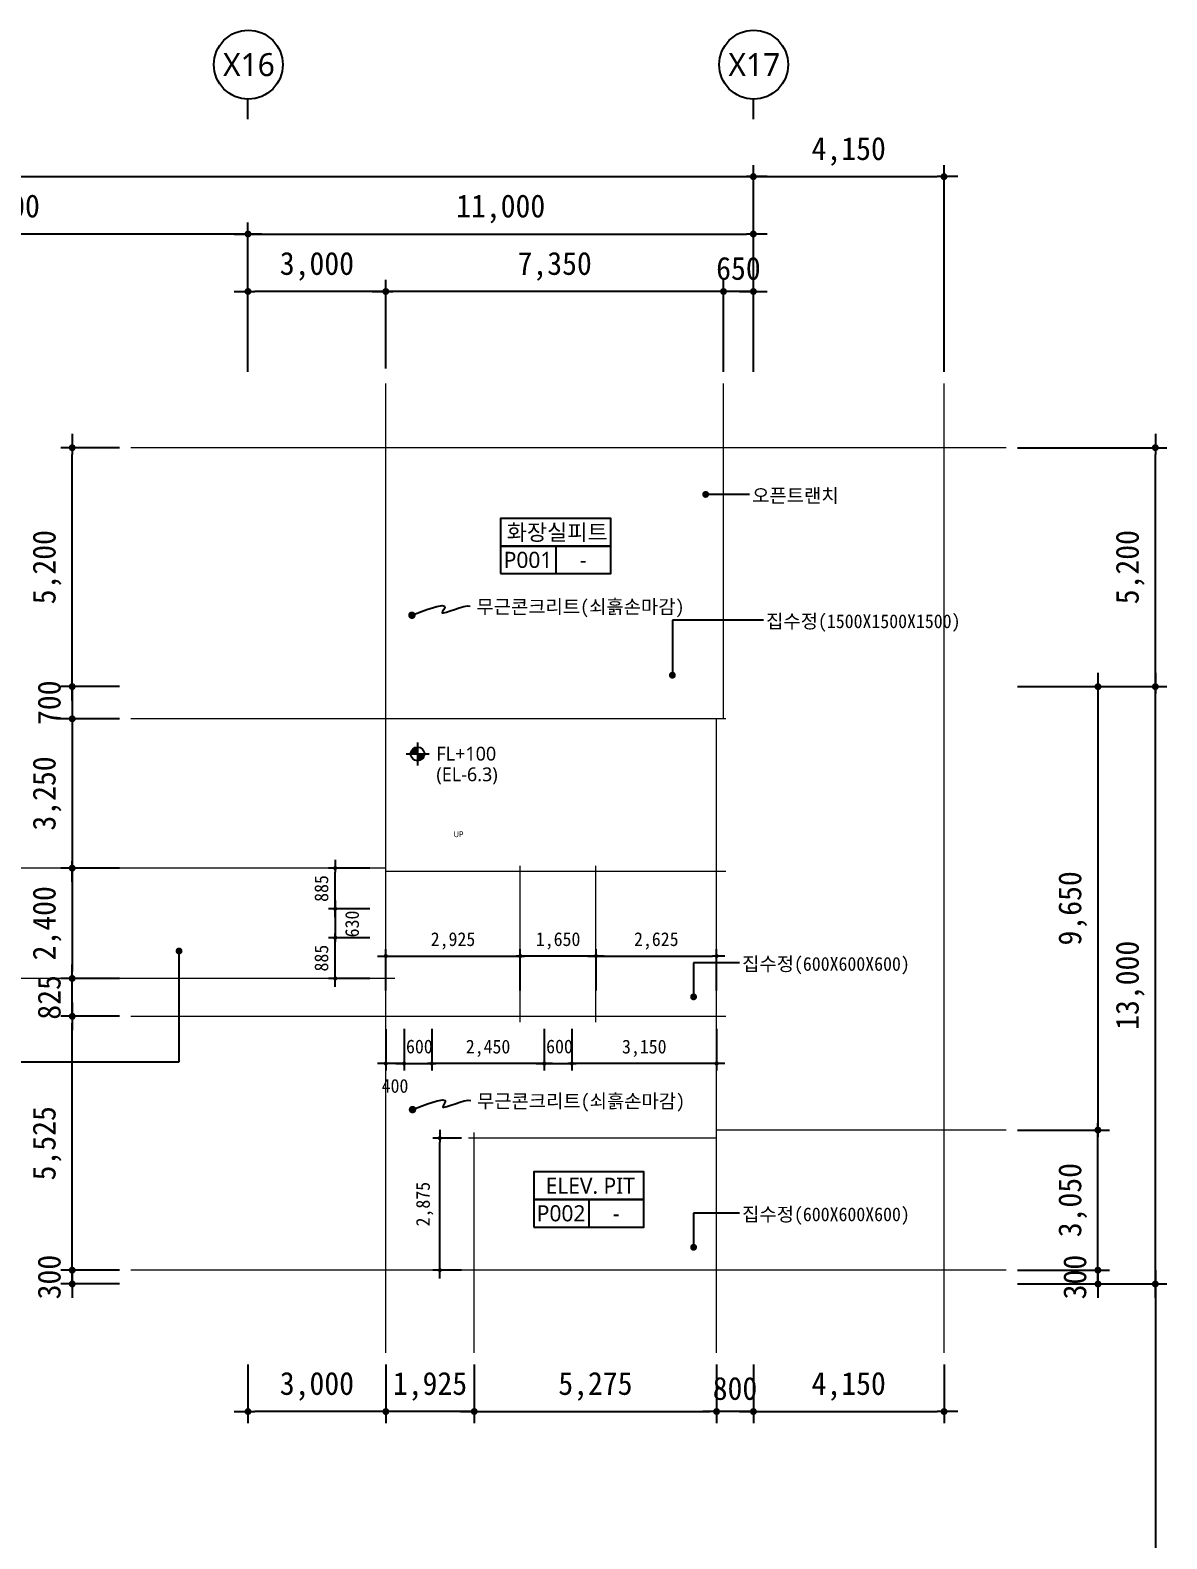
# Model space of a CAD drawing. Header units: inches. Extents: x 3675 to 732988, y -33059 to 70575.
# Drawn here: x 168172 to 192913, y 37742 to 70575 of the extents above; entities that cross this region are included whole.
import ezdxf
from ezdxf.enums import TextEntityAlignment as Align

# ---------------------------------------------------------------- set-up
doc = ezdxf.new("R2010")
doc.units = ezdxf.units.IN
doc.header["$MEASUREMENT"] = 0
doc.linetypes.add('CEN', pattern=[62, 60, -1, 0, -1])
doc.layers.get('0').update_dxf_attribs({"linetype": 'CONTINUOUS'})
for name, color, linetype, lineweight in [('A-AXIS-BUBL', 7, 'CONTINUOUS', 25), ('A-AXIS-LINE', 1, 'CEN', 15), ('A-DIMS', 7, 'CONTINUOUS', 25), ('A-MKXS-LEAD', 7, 'CONTINUOUS', 25), ('A-MKXS-TEXT1', 3, 'CONTINUOUS', 25), ('A-MKXX-NAME', 3, 'CONTINUOUS', 25), ('A-MKXX-SYMB', 7, 'CONTINUOUS', 25), ('A-XXXX-SYMB', 7, 'CONTINUOUS', 25), ('A-XXXX-TXT2', 3, 'CONTINUOUS', 25)]:
    doc.layers.add(name, color=color, linetype=linetype, lineweight=lineweight)
doc.styles.add('HY울릉도L', font='H2GTRE.TTF')
doc.styles.add('돋움체', font='')
doc.styles.add('맑은고딕', font='malgun.ttf')
doc.styles.get('돋움체').set_extended_font_data('DotumChe')
doc.dimstyles.new('CDIM', dxfattribs={"dimtxt": 2, "dimasz": 0.6, "dimexe": 1, "dimexo": 1, "dimgap": 1, "dimtad": 1, "dimdec": 0, "dimrnd": 0.5, "dimzin": 0, "dimdsep": 32, "dimlunit": 6, "dimtxsty": 'HY울릉도L', "dimblk1": '_CIDOT', "dimblk2": '_CIDOT', "dimsah": 1, "dimcen": 4.5, "dimclrd": 2, "dimclre": 2, "dimclrt": 7, "dimadec": 0, "dimazin": 0, "dimtfac": 1, "dimtdec": 0, "dimtix": 1, "dimtmove": 2, "dimatfit": 1, "dimldrblk": '_CIDOT', "dimfxl": 1, "dimtolj": 1, "dimtzin": 0, "dimlwd": -1, "dimarcsym": 0})

# ---------------------------------------------------------------- blocks, each defined once
blk = doc.blocks.new('_CIDOT')
at = {"color": 0, "linetype": 'ByBlock'}
blk.add_line((2, 0), (-1, 0), dxfattribs=at)
at = {"color": 0, "linetype": 'ByBlock', "const_width": 0.5}
blk.add_lwpolyline([(-0.25, 0, 1), (0.25, 0, 1)], format="xyb", close=True, dxfattribs=at)
blk = doc.blocks.new('*D91')
at = {"layer": 'A-DIMS', "lineweight": -2, "transparency": 16777216}
for p, q in [((161913, 63138), (161913, 66388)), ((172913, 63138), (172913, 66388))]:
    blk.add_line(p, q, dxfattribs=at)
at = {"layer": 'A-DIMS', "transparency": 16777216}
blk.add_line((172763, 66138), (162063, 66138), dxfattribs=at)
at = {"layer": 'A-DIMS', "transparency": 16777216, "xscale": 150, "yscale": 150, "zscale": 150, "rotation": 180}
blk.add_blockref('_CIDOT', (161913, 66138), dxfattribs=at)
at = {"layer": 'A-DIMS', "transparency": 16777216, "xscale": 150, "yscale": 150, "zscale": 150}
blk.add_blockref('_CIDOT', (172913, 66138), dxfattribs=at)
at = {"layer": 'A-DIMS', "color": 3, "transparency": 16777216, "insert": (167413, 66685), "char_height": 500, "attachment_point": 5, "style": '돋움체'}
blk.add_mtext('\\A1;11,000', dxfattribs=at)
blk = doc.blocks.new('*D92')
at = {"layer": 'A-DIMS', "lineweight": -2, "transparency": 16777216}
for p, q in [((172913, 63138), (172913, 66388)), ((183913, 63138), (183913, 66388))]:
    blk.add_line(p, q, dxfattribs=at)
at = {"layer": 'A-DIMS', "transparency": 16777216}
blk.add_line((173063, 66138), (183763, 66138), dxfattribs=at)
at = {"layer": 'A-DIMS', "transparency": 16777216, "xscale": 150, "yscale": 150, "zscale": 150, "rotation": 180}
blk.add_blockref('_CIDOT', (172913, 66138), dxfattribs=at)
at = {"layer": 'A-DIMS', "transparency": 16777216, "xscale": 150, "yscale": 150, "zscale": 150}
blk.add_blockref('_CIDOT', (183913, 66138), dxfattribs=at)
at = {"layer": 'A-DIMS', "color": 3, "transparency": 16777216, "insert": (178413, 66685), "char_height": 500, "attachment_point": 5, "style": '돋움체'}
blk.add_mtext('\\A1;11,000', dxfattribs=at)
blk = doc.blocks.new('*D97')
at = {"layer": 'A-DIMS', "lineweight": -2, "transparency": 16777216}
for p, q in [((117913, 63138), (117913, 67638)), ((183913, 63138), (183913, 67638))]:
    blk.add_line(p, q, dxfattribs=at)
at = {"layer": 'A-DIMS', "transparency": 16777216}
blk.add_line((118063, 67388), (183763, 67388), dxfattribs=at)
at = {"layer": 'A-DIMS', "transparency": 16777216, "xscale": 150, "yscale": 150, "zscale": 150, "rotation": 180}
blk.add_blockref('_CIDOT', (117913, 67388), dxfattribs=at)
at = {"layer": 'A-DIMS', "transparency": 16777216, "xscale": 150, "yscale": 150, "zscale": 150}
blk.add_blockref('_CIDOT', (183913, 67388), dxfattribs=at)
at = {"layer": 'A-DIMS', "color": 3, "transparency": 16777216, "insert": (150913, 67935), "char_height": 500, "attachment_point": 5, "style": '돋움체'}
blk.add_mtext('\\A1;66,000', dxfattribs=at)
blk = doc.blocks.new('*D98')
at = {"layer": 'A-DIMS', "transparency": 16777216}
for p, q in [((169087, 43738), (169087, 43888)), ((169087, 43588), (169087, 43288)), ((169087, 43138), (169087, 42988))]:
    blk.add_line(p, q, dxfattribs=at)
at = {"layer": 'A-DIMS', "lineweight": -2, "transparency": 16777216}
for p, q in [((170113, 43588), (168837, 43588)), ((170113, 43288), (168837, 43288))]:
    blk.add_line(p, q, dxfattribs=at)
at = {"layer": 'A-DIMS', "transparency": 16777216, "xscale": 150, "yscale": 150, "zscale": 150}
for p, rotation in [((169087, 43588), 270), ((169087, 43288), 90)]:
    blk.add_blockref('_CIDOT', p, dxfattribs=dict(at, rotation=rotation))
at = {"layer": 'A-DIMS', "color": 3, "transparency": 16777216, "insert": (168587, 43438), "char_height": 500, "attachment_point": 5, "rotation": 90, "style": '돋움체'}
blk.add_mtext('\\A1;300', dxfattribs=at)
blk = doc.blocks.new('*D99')
at = {"layer": 'A-DIMS', "lineweight": -2, "transparency": 16777216}
for p, q in [((177838, 41538), (177838, 40262)), ((183113, 41538), (183113, 40262))]:
    blk.add_line(p, q, dxfattribs=at)
at = {"layer": 'A-DIMS', "transparency": 16777216}
blk.add_line((177988, 40512), (182963, 40512), dxfattribs=at)
at = {"layer": 'A-DIMS', "transparency": 16777216, "xscale": 150, "yscale": 150, "zscale": 150, "rotation": 180}
blk.add_blockref('_CIDOT', (177838, 40512), dxfattribs=at)
at = {"layer": 'A-DIMS', "transparency": 16777216, "xscale": 150, "yscale": 150, "zscale": 150}
blk.add_blockref('_CIDOT', (183113, 40512), dxfattribs=at)
at = {"layer": 'A-DIMS', "color": 3, "transparency": 16777216, "insert": (180475, 41060), "char_height": 500, "attachment_point": 5, "style": '돋움체'}
blk.add_mtext('\\A1;5,275', dxfattribs=at)
blk = doc.blocks.new('*D102')
at = {"layer": 'A-DIMS', "lineweight": -2, "transparency": 16777216}
for p, q in [((175913, 63213), (175913, 65138)), ((183263, 63213), (183263, 65138))]:
    blk.add_line(p, q, dxfattribs=at)
at = {"layer": 'A-DIMS', "transparency": 16777216}
blk.add_line((183113, 64888), (176063, 64888), dxfattribs=at)
at = {"layer": 'A-DIMS', "transparency": 16777216, "xscale": 150, "yscale": 150, "zscale": 150, "rotation": 180}
blk.add_blockref('_CIDOT', (175913, 64888), dxfattribs=at)
at = {"layer": 'A-DIMS', "transparency": 16777216, "xscale": 150, "yscale": 150, "zscale": 150}
blk.add_blockref('_CIDOT', (183263, 64888), dxfattribs=at)
at = {"layer": 'A-DIMS', "color": 3, "transparency": 16777216, "insert": (179588, 65435), "char_height": 500, "attachment_point": 5, "style": '돋움체'}
blk.add_mtext('\\A1;7,350', dxfattribs=at)
blk = doc.blocks.new('*D103')
at = {"layer": 'A-DIMS', "lineweight": -2, "transparency": 16777216}
for p, q in [((183263, 63138), (183263, 65138)), ((183913, 63138), (183913, 65138))]:
    blk.add_line(p, q, dxfattribs=at)
at = {"layer": 'A-DIMS', "transparency": 16777216}
for p, q in [((183113, 64888), (182963, 64888)), ((183913, 64888), (183263, 64888)), ((184063, 64888), (184213, 64888))]:
    blk.add_line(p, q, dxfattribs=at)
at = {"layer": 'A-DIMS', "transparency": 16777216, "xscale": 150, "yscale": 150, "zscale": 150}
blk.add_blockref('_CIDOT', (183263, 64888), dxfattribs=at)
at = {"layer": 'A-DIMS', "transparency": 16777216, "xscale": 150, "yscale": 150, "zscale": 150, "rotation": 180}
blk.add_blockref('_CIDOT', (183913, 64888), dxfattribs=at)
at = {"layer": 'A-DIMS', "color": 3, "transparency": 16777216, "insert": (183588, 65388), "char_height": 500, "attachment_point": 5, "style": '돋움체'}
blk.add_mtext('\\A1;650', dxfattribs=at)
blk = doc.blocks.new('*D104')
at = {"layer": 'A-DIMS', "lineweight": -2, "transparency": 16777216}
for p, q in [((183913, 63138), (183913, 67638)), ((188063, 63138), (188063, 67638))]:
    blk.add_line(p, q, dxfattribs=at)
at = {"layer": 'A-DIMS', "transparency": 16777216}
blk.add_line((184063, 67388), (187913, 67388), dxfattribs=at)
at = {"layer": 'A-DIMS', "transparency": 16777216, "xscale": 150, "yscale": 150, "zscale": 150, "rotation": 180}
blk.add_blockref('_CIDOT', (183913, 67388), dxfattribs=at)
at = {"layer": 'A-DIMS', "transparency": 16777216, "xscale": 150, "yscale": 150, "zscale": 150}
blk.add_blockref('_CIDOT', (188063, 67388), dxfattribs=at)
at = {"layer": 'A-DIMS', "color": 3, "transparency": 16777216, "insert": (185988, 67935), "char_height": 500, "attachment_point": 5, "style": '돋움체'}
blk.add_mtext('\\A1;4,150', dxfattribs=at)
blk = doc.blocks.new('*D105')
at = {"layer": 'A-DIMS', "lineweight": -2, "transparency": 16777216}
for p, q in [((172913, 63938), (172913, 65138)), ((175913, 63213), (175913, 65138))]:
    blk.add_line(p, q, dxfattribs=at)
at = {"layer": 'A-DIMS', "transparency": 16777216}
blk.add_line((175763, 64888), (173063, 64888), dxfattribs=at)
at = {"layer": 'A-DIMS', "transparency": 16777216, "xscale": 150, "yscale": 150, "zscale": 150, "rotation": 180}
blk.add_blockref('_CIDOT', (172913, 64888), dxfattribs=at)
at = {"layer": 'A-DIMS', "transparency": 16777216, "xscale": 150, "yscale": 150, "zscale": 150}
blk.add_blockref('_CIDOT', (175913, 64888), dxfattribs=at)
at = {"layer": 'A-DIMS', "color": 3, "transparency": 16777216, "insert": (174413, 65435), "char_height": 500, "attachment_point": 5, "style": '돋움체'}
blk.add_mtext('\\A1;3,000', dxfattribs=at)
blk = doc.blocks.new('*D106')
at = {"layer": 'A-DIMS', "lineweight": -2, "transparency": 16777216}
for p, q in [((189663, 46638), (191663, 46638)), ((189663, 43588), (191663, 43588))]:
    blk.add_line(p, q, dxfattribs=at)
at = {"layer": 'A-DIMS', "transparency": 16777216}
blk.add_line((191413, 43738), (191413, 46488), dxfattribs=at)
at = {"layer": 'A-DIMS', "transparency": 16777216, "xscale": 150, "yscale": 150, "zscale": 150}
for p, rotation in [((191413, 46638), 90), ((191413, 43588), 270)]:
    blk.add_blockref('_CIDOT', p, dxfattribs=dict(at, rotation=rotation))
at = {"layer": 'A-DIMS', "color": 3, "transparency": 16777216, "insert": (190865, 45113), "char_height": 500, "attachment_point": 5, "rotation": 90, "style": '돋움체'}
blk.add_mtext('\\A1;3,050', dxfattribs=at)
blk = doc.blocks.new('*D107')
at = {"layer": 'A-DIMS', "transparency": 16777216}
for p, q in [((191413, 43738), (191413, 43888)), ((191413, 43588), (191413, 43288)), ((191413, 43138), (191413, 42988))]:
    blk.add_line(p, q, dxfattribs=at)
at = {"layer": 'A-DIMS', "lineweight": -2, "transparency": 16777216}
for p, q in [((189663, 43588), (191663, 43588)), ((189663, 43288), (191663, 43288))]:
    blk.add_line(p, q, dxfattribs=at)
at = {"layer": 'A-DIMS', "transparency": 16777216, "xscale": 150, "yscale": 150, "zscale": 150}
for p, rotation in [((191413, 43588), 270), ((191413, 43288), 90)]:
    blk.add_blockref('_CIDOT', p, dxfattribs=dict(at, rotation=rotation))
at = {"layer": 'A-DIMS', "color": 3, "transparency": 16777216, "insert": (190912, 43438), "char_height": 500, "attachment_point": 5, "rotation": 90, "style": '돋움체'}
blk.add_mtext('\\A1;300', dxfattribs=at)
blk = doc.blocks.new('*D108')
at = {"layer": 'A-DIMS', "lineweight": -2, "transparency": 16777216}
for p, q in [((189663, 56288), (191663, 56288)), ((189663, 46638), (191663, 46638))]:
    blk.add_line(p, q, dxfattribs=at)
at = {"layer": 'A-DIMS', "transparency": 16777216}
blk.add_line((191413, 56138), (191413, 46788), dxfattribs=at)
at = {"layer": 'A-DIMS', "transparency": 16777216, "xscale": 150, "yscale": 150, "zscale": 150}
for p, rotation in [((191413, 56288), 90), ((191413, 46638), 270)]:
    blk.add_blockref('_CIDOT', p, dxfattribs=dict(at, rotation=rotation))
at = {"layer": 'A-DIMS', "color": 3, "transparency": 16777216, "insert": (190865, 51463), "char_height": 500, "attachment_point": 5, "rotation": 90, "style": '돋움체'}
blk.add_mtext('\\A1;9,650', dxfattribs=at)
blk = doc.blocks.new('*D109')
at = {"layer": 'A-DIMS', "lineweight": -2, "transparency": 16777216}
for p, q in [((189663, 61488), (192913, 61488)), ((189663, 56288), (192913, 56288))]:
    blk.add_line(p, q, dxfattribs=at)
at = {"layer": 'A-DIMS', "transparency": 16777216}
blk.add_line((192663, 56438), (192663, 61338), dxfattribs=at)
at = {"layer": 'A-DIMS', "transparency": 16777216, "xscale": 150, "yscale": 150, "zscale": 150}
for p, rotation in [((192663, 61488), 90), ((192663, 56288), 270)]:
    blk.add_blockref('_CIDOT', p, dxfattribs=dict(at, rotation=rotation))
at = {"layer": 'A-DIMS', "color": 3, "transparency": 16777216, "insert": (192115, 58888), "char_height": 500, "attachment_point": 5, "rotation": 90, "style": '돋움체'}
blk.add_mtext('\\A1;5,200', dxfattribs=at)
blk = doc.blocks.new('*D110')
at = {"layer": 'A-DIMS', "lineweight": -2, "transparency": 16777216}
for p, q in [((170113, 55588), (168837, 55588)), ((170113, 52338), (168837, 52338))]:
    blk.add_line(p, q, dxfattribs=at)
at = {"layer": 'A-DIMS', "transparency": 16777216}
blk.add_line((169087, 55438), (169087, 52488), dxfattribs=at)
at = {"layer": 'A-DIMS', "transparency": 16777216, "xscale": 150, "yscale": 150, "zscale": 150}
for p, rotation in [((169087, 55588), 90), ((169087, 52338), 270)]:
    blk.add_blockref('_CIDOT', p, dxfattribs=dict(at, rotation=rotation))
at = {"layer": 'A-DIMS', "color": 3, "transparency": 16777216, "insert": (168539, 53963), "char_height": 500, "attachment_point": 5, "rotation": 90, "style": '돋움체'}
blk.add_mtext('\\A1;3,250', dxfattribs=at)
blk = doc.blocks.new('*D111')
at = {"layer": 'A-DIMS', "transparency": 16777216}
for p, q in [((169087, 56438), (169087, 56588)), ((169087, 56288), (169087, 55588)), ((169087, 55438), (169087, 55288))]:
    blk.add_line(p, q, dxfattribs=at)
at = {"layer": 'A-DIMS', "lineweight": -2, "transparency": 16777216}
for p, q in [((170113, 56288), (168837, 56288)), ((170113, 55588), (168837, 55588))]:
    blk.add_line(p, q, dxfattribs=at)
at = {"layer": 'A-DIMS', "transparency": 16777216, "xscale": 150, "yscale": 150, "zscale": 150}
for p, rotation in [((169087, 56288), 270), ((169087, 55588), 90)]:
    blk.add_blockref('_CIDOT', p, dxfattribs=dict(at, rotation=rotation))
at = {"layer": 'A-DIMS', "color": 3, "transparency": 16777216, "insert": (168587, 55938), "char_height": 500, "attachment_point": 5, "rotation": 90, "style": '돋움체'}
blk.add_mtext('\\A1;700', dxfattribs=at)
blk = doc.blocks.new('*D112')
at = {"layer": 'A-DIMS', "lineweight": -2, "transparency": 16777216}
for p, q in [((170113, 61488), (168837, 61488)), ((170113, 56288), (168837, 56288))]:
    blk.add_line(p, q, dxfattribs=at)
at = {"layer": 'A-DIMS', "transparency": 16777216}
blk.add_line((169087, 56438), (169087, 61338), dxfattribs=at)
at = {"layer": 'A-DIMS', "transparency": 16777216, "xscale": 150, "yscale": 150, "zscale": 150}
for p, rotation in [((169087, 61488), 90), ((169087, 56288), 270)]:
    blk.add_blockref('_CIDOT', p, dxfattribs=dict(at, rotation=rotation))
at = {"layer": 'A-DIMS', "color": 3, "transparency": 16777216, "insert": (168539, 58888), "char_height": 500, "attachment_point": 5, "rotation": 90, "style": '돋움체'}
blk.add_mtext('\\A1;5,200', dxfattribs=at)
blk = doc.blocks.new('*D113')
at = {"layer": 'A-DIMS', "lineweight": -2, "transparency": 16777216}
for p, q in [((170113, 52338), (168837, 52338)), ((170113, 49938), (168837, 49938))]:
    blk.add_line(p, q, dxfattribs=at)
at = {"layer": 'A-DIMS', "transparency": 16777216}
blk.add_line((169087, 52188), (169087, 50088), dxfattribs=at)
at = {"layer": 'A-DIMS', "transparency": 16777216, "xscale": 150, "yscale": 150, "zscale": 150}
for p, rotation in [((169087, 52338), 90), ((169087, 49938), 270)]:
    blk.add_blockref('_CIDOT', p, dxfattribs=dict(at, rotation=rotation))
at = {"layer": 'A-DIMS', "color": 3, "transparency": 16777216, "insert": (168539, 51138), "char_height": 500, "attachment_point": 5, "rotation": 90, "style": '돋움체'}
blk.add_mtext('\\A1;2,400', dxfattribs=at)
blk = doc.blocks.new('*D114')
at = {"layer": 'A-DIMS', "lineweight": -2, "transparency": 16777216}
for p, q in [((170113, 49113), (168837, 49113)), ((170113, 43588), (168837, 43588))]:
    blk.add_line(p, q, dxfattribs=at)
at = {"layer": 'A-DIMS', "transparency": 16777216}
blk.add_line((169087, 43738), (169087, 48963), dxfattribs=at)
at = {"layer": 'A-DIMS', "transparency": 16777216, "xscale": 150, "yscale": 150, "zscale": 150}
for p, rotation in [((169087, 49113), 90), ((169087, 43588), 270)]:
    blk.add_blockref('_CIDOT', p, dxfattribs=dict(at, rotation=rotation))
at = {"layer": 'A-DIMS', "color": 3, "transparency": 16777216, "insert": (168539, 46350), "char_height": 500, "attachment_point": 5, "rotation": 90, "style": '돋움체'}
blk.add_mtext('\\A1;5,525', dxfattribs=at)
blk = doc.blocks.new('*D115')
at = {"layer": 'A-DIMS', "lineweight": -2, "transparency": 16777216}
for p, q in [((175913, 41538), (175913, 40262)), ((177838, 41538), (177838, 40262))]:
    blk.add_line(p, q, dxfattribs=at)
at = {"layer": 'A-DIMS', "transparency": 16777216}
for p, q in [((175763, 40512), (175613, 40512)), ((177838, 40512), (175913, 40512)), ((177988, 40512), (178138, 40512))]:
    blk.add_line(p, q, dxfattribs=at)
at = {"layer": 'A-DIMS', "transparency": 16777216, "xscale": 150, "yscale": 150, "zscale": 150}
blk.add_blockref('_CIDOT', (175913, 40512), dxfattribs=at)
at = {"layer": 'A-DIMS', "transparency": 16777216, "xscale": 150, "yscale": 150, "zscale": 150, "rotation": 180}
blk.add_blockref('_CIDOT', (177838, 40512), dxfattribs=at)
at = {"layer": 'A-DIMS', "color": 3, "transparency": 16777216, "insert": (176875, 41060), "char_height": 500, "attachment_point": 5, "style": '돋움체'}
blk.add_mtext('\\A1;1,925', dxfattribs=at)
blk = doc.blocks.new('*D116')
at = {"layer": 'A-DIMS', "lineweight": -2, "transparency": 16777216}
for p, q in [((183113, 41538), (183113, 40262)), ((183913, 41538), (183913, 40262))]:
    blk.add_line(p, q, dxfattribs=at)
at = {"layer": 'A-DIMS', "transparency": 16777216}
for p, q in [((182963, 40512), (182813, 40512)), ((183913, 40512), (183113, 40512)), ((184063, 40512), (184213, 40512))]:
    blk.add_line(p, q, dxfattribs=at)
at = {"layer": 'A-DIMS', "transparency": 16777216, "xscale": 150, "yscale": 150, "zscale": 150}
blk.add_blockref('_CIDOT', (183113, 40512), dxfattribs=at)
at = {"layer": 'A-DIMS', "transparency": 16777216, "xscale": 150, "yscale": 150, "zscale": 150, "rotation": 180}
blk.add_blockref('_CIDOT', (183913, 40512), dxfattribs=at)
at = {"layer": 'A-DIMS', "color": 3, "transparency": 16777216, "insert": (183513, 41012), "char_height": 500, "attachment_point": 5, "style": '돋움체'}
blk.add_mtext('\\A1;800', dxfattribs=at)
blk = doc.blocks.new('*D117')
at = {"layer": 'A-DIMS', "lineweight": -2, "transparency": 16777216}
for p, q in [((183913, 41538), (183913, 40262)), ((188063, 41538), (188063, 40262))]:
    blk.add_line(p, q, dxfattribs=at)
at = {"layer": 'A-DIMS', "transparency": 16777216}
blk.add_line((184063, 40512), (187913, 40512), dxfattribs=at)
at = {"layer": 'A-DIMS', "transparency": 16777216, "xscale": 150, "yscale": 150, "zscale": 150, "rotation": 180}
blk.add_blockref('_CIDOT', (183913, 40512), dxfattribs=at)
at = {"layer": 'A-DIMS', "transparency": 16777216, "xscale": 150, "yscale": 150, "zscale": 150}
blk.add_blockref('_CIDOT', (188063, 40512), dxfattribs=at)
at = {"layer": 'A-DIMS', "color": 3, "transparency": 16777216, "insert": (185988, 41060), "char_height": 500, "attachment_point": 5, "style": '돋움체'}
blk.add_mtext('\\A1;4,150', dxfattribs=at)
blk = doc.blocks.new('*D118')
at = {"layer": 'A-DIMS', "lineweight": -2, "transparency": 16777216}
for p, q in [((172913, 41538), (172913, 40262)), ((175913, 41538), (175913, 40262))]:
    blk.add_line(p, q, dxfattribs=at)
at = {"layer": 'A-DIMS', "transparency": 16777216}
blk.add_line((175763, 40512), (173063, 40512), dxfattribs=at)
at = {"layer": 'A-DIMS', "transparency": 16777216, "xscale": 150, "yscale": 150, "zscale": 150, "rotation": 180}
blk.add_blockref('_CIDOT', (172913, 40512), dxfattribs=at)
at = {"layer": 'A-DIMS', "transparency": 16777216, "xscale": 150, "yscale": 150, "zscale": 150}
blk.add_blockref('_CIDOT', (175913, 40512), dxfattribs=at)
at = {"layer": 'A-DIMS', "color": 3, "transparency": 16777216, "insert": (174413, 41060), "char_height": 500, "attachment_point": 5, "style": '돋움체'}
blk.add_mtext('\\A1;3,000', dxfattribs=at)
blk = doc.blocks.new('*D119')
at = {"layer": 'A-DIMS', "transparency": 16777216}
for p, q in [((169087, 50088), (169087, 50238)), ((169087, 49113), (169087, 49938)), ((169087, 48963), (169087, 48813))]:
    blk.add_line(p, q, dxfattribs=at)
at = {"layer": 'A-DIMS', "lineweight": -2, "transparency": 16777216}
for p, q in [((170113, 49938), (168837, 49938)), ((170113, 49113), (168837, 49113))]:
    blk.add_line(p, q, dxfattribs=at)
at = {"layer": 'A-DIMS', "transparency": 16777216, "xscale": 150, "yscale": 150, "zscale": 150}
for p, rotation in [((169087, 49938), 270), ((169087, 49113), 90)]:
    blk.add_blockref('_CIDOT', p, dxfattribs=dict(at, rotation=rotation))
at = {"layer": 'A-DIMS', "color": 3, "transparency": 16777216, "insert": (168587, 49525), "char_height": 500, "attachment_point": 5, "rotation": 90, "style": '돋움체'}
blk.add_mtext('\\A1;825', dxfattribs=at)
blk = doc.blocks.new('*D174')
at = {"layer": 'A-DIMS', "lineweight": -2, "transparency": 16777216}
for p, q in [((189663, 43288), (192913, 43288)), ((189663, 27288), (192913, 27288))]:
    blk.add_line(p, q, dxfattribs=at)
at = {"layer": 'A-DIMS', "transparency": 16777216}
blk.add_line((192663, 43138), (192663, 27438), dxfattribs=at)
at = {"layer": 'A-DIMS', "transparency": 16777216, "xscale": 150, "yscale": 150, "zscale": 150}
for p, rotation in [((192663, 43288), 90), ((192663, 27288), 270)]:
    blk.add_blockref('_CIDOT', p, dxfattribs=dict(at, rotation=rotation))
at = {"layer": 'A-DIMS', "color": 3, "transparency": 16777216, "insert": (192115, 35288), "char_height": 500, "attachment_point": 5, "rotation": 90, "style": '돋움체'}
blk.add_mtext('\\A1;16,000', dxfattribs=at)
blk = doc.blocks.new('*D176')
at = {"layer": 'A-DIMS', "lineweight": -2, "transparency": 16777216}
for p, q in [((189663, 56288), (192913, 56288)), ((189663, 43288), (192913, 43288))]:
    blk.add_line(p, q, dxfattribs=at)
at = {"layer": 'A-DIMS', "transparency": 16777216}
blk.add_line((192663, 43438), (192663, 56138), dxfattribs=at)
at = {"layer": 'A-DIMS', "transparency": 16777216, "xscale": 150, "yscale": 150, "zscale": 150}
for p, rotation in [((192663, 56288), 90), ((192663, 43288), 270)]:
    blk.add_blockref('_CIDOT', p, dxfattribs=dict(at, rotation=rotation))
at = {"layer": 'A-DIMS', "color": 3, "transparency": 16777216, "insert": (192115, 49788), "char_height": 500, "attachment_point": 5, "rotation": 90, "style": '돋움체'}
blk.add_mtext('\\A1;13,000', dxfattribs=at)
blk = doc.blocks.new('*D539')
at = {"layer": 'A-DIMS', "lineweight": -2, "transparency": 16777216}
for p, q in [((175563, 51453), (174662, 51453)), ((175563, 50823), (174662, 50823))]:
    blk.add_line(p, q, dxfattribs=at)
at = {"layer": 'A-DIMS', "transparency": 16777216}
blk.add_line((174812, 51363), (174812, 50913), dxfattribs=at)
at = {"layer": 'A-DIMS', "transparency": 16777216, "xscale": 90, "yscale": 90, "zscale": 90}
for p, rotation in [((174812, 51453), 90), ((174812, 50823), 270)]:
    blk.add_blockref('_CIDOT', p, dxfattribs=dict(at, rotation=rotation))
at = {"layer": 'A-DIMS', "color": 3, "transparency": 16777216, "insert": (175180, 51123), "char_height": 300, "attachment_point": 5, "rotation": 90, "style": '돋움체'}
blk.add_mtext('\\A1;630', dxfattribs=at)
blk = doc.blocks.new('*D540')
at = {"layer": 'A-DIMS', "lineweight": -2, "transparency": 16777216}
for p, q in [((175562, 52338), (174662, 52338)), ((175563, 51453), (174662, 51453))]:
    blk.add_line(p, q, dxfattribs=at)
at = {"layer": 'A-DIMS', "transparency": 16777216}
blk.add_line((174812, 51543), (174812, 52248), dxfattribs=at)
at = {"layer": 'A-DIMS', "transparency": 16777216, "xscale": 90, "yscale": 90, "zscale": 90}
for p, rotation in [((174812, 52338), 90), ((174812, 51453), 270)]:
    blk.add_blockref('_CIDOT', p, dxfattribs=dict(at, rotation=rotation))
at = {"layer": 'A-DIMS', "color": 3, "transparency": 16777216, "insert": (174512, 51895), "char_height": 300, "attachment_point": 5, "rotation": 90, "style": '돋움체'}
blk.add_mtext('\\A1;885', dxfattribs=at)
blk = doc.blocks.new('*D541')
at = {"layer": 'A-DIMS', "lineweight": -2, "transparency": 16777216}
for p, q in [((175563, 50823), (174662, 50823)), ((175563, 49938), (174662, 49938))]:
    blk.add_line(p, q, dxfattribs=at)
at = {"layer": 'A-DIMS', "transparency": 16777216}
blk.add_line((174812, 50028), (174812, 50733), dxfattribs=at)
at = {"layer": 'A-DIMS', "transparency": 16777216, "xscale": 90, "yscale": 90, "zscale": 90}
for p, rotation in [((174812, 50823), 90), ((174812, 49938), 270)]:
    blk.add_blockref('_CIDOT', p, dxfattribs=dict(at, rotation=rotation))
at = {"layer": 'A-DIMS', "color": 3, "transparency": 16777216, "insert": (174512, 50380), "char_height": 300, "attachment_point": 5, "rotation": 90, "style": '돋움체'}
blk.add_mtext('\\A1;885', dxfattribs=at)
blk = doc.blocks.new('*D602')
at = {"layer": 'A-DIMS', "lineweight": -2, "transparency": 16777216}
for p, q in [((176313, 48838), (176313, 47937)), ((176913, 48838), (176913, 47937))]:
    blk.add_line(p, q, dxfattribs=at)
at = {"layer": 'A-DIMS', "transparency": 16777216}
blk.add_line((176403, 48087), (176823, 48087), dxfattribs=at)
at = {"layer": 'A-DIMS', "transparency": 16777216, "xscale": 90, "yscale": 90, "zscale": 90, "rotation": 180}
blk.add_blockref('_CIDOT', (176313, 48087), dxfattribs=at)
at = {"layer": 'A-DIMS', "transparency": 16777216, "xscale": 90, "yscale": 90, "zscale": 90}
blk.add_blockref('_CIDOT', (176913, 48087), dxfattribs=at)
at = {"layer": 'A-DIMS', "color": 3, "transparency": 16777216, "insert": (176643, 48455), "char_height": 300, "attachment_point": 5, "style": '돋움체'}
blk.add_mtext('\\A1;600', dxfattribs=at)
blk = doc.blocks.new('*D603')
at = {"layer": 'A-DIMS', "lineweight": -2, "transparency": 16777216}
for p, q in [((175913, 48837), (175913, 47937)), ((176313, 48837), (176313, 47937))]:
    blk.add_line(p, q, dxfattribs=at)
at = {"layer": 'A-DIMS', "transparency": 16777216}
for p, q in [((175823, 48087), (175733, 48087)), ((176313, 48087), (175913, 48087)), ((176403, 48087), (176493, 48087))]:
    blk.add_line(p, q, dxfattribs=at)
at = {"layer": 'A-DIMS', "transparency": 16777216, "xscale": 90, "yscale": 90, "zscale": 90}
blk.add_blockref('_CIDOT', (175913, 48087), dxfattribs=at)
at = {"layer": 'A-DIMS', "transparency": 16777216, "xscale": 90, "yscale": 90, "zscale": 90, "rotation": 180}
blk.add_blockref('_CIDOT', (176313, 48087), dxfattribs=at)
at = {"layer": 'A-DIMS', "color": 3, "transparency": 16777216, "insert": (176113, 47597), "char_height": 300, "attachment_point": 5, "style": '돋움체'}
blk.add_mtext('\\A1;400', dxfattribs=at)
blk = doc.blocks.new('*D604')
at = {"layer": 'A-DIMS', "lineweight": -2, "transparency": 16777216}
for p, q in [((176913, 48838), (176913, 47937)), ((179363, 48838), (179363, 47937))]:
    blk.add_line(p, q, dxfattribs=at)
at = {"layer": 'A-DIMS', "transparency": 16777216}
blk.add_line((179273, 48087), (177003, 48087), dxfattribs=at)
at = {"layer": 'A-DIMS', "transparency": 16777216, "xscale": 90, "yscale": 90, "zscale": 90, "rotation": 180}
blk.add_blockref('_CIDOT', (176913, 48087), dxfattribs=at)
at = {"layer": 'A-DIMS', "transparency": 16777216, "xscale": 90, "yscale": 90, "zscale": 90}
blk.add_blockref('_CIDOT', (179363, 48087), dxfattribs=at)
at = {"layer": 'A-DIMS', "color": 3, "transparency": 16777216, "insert": (178138, 48416), "char_height": 300, "attachment_point": 5, "style": '돋움체'}
blk.add_mtext('\\A1;2,450', dxfattribs=at)
blk = doc.blocks.new('*D605')
at = {"layer": 'A-DIMS', "lineweight": -2, "transparency": 16777216}
for p, q in [((179363, 48838), (179363, 47937)), ((179963, 48838), (179963, 47937))]:
    blk.add_line(p, q, dxfattribs=at)
at = {"layer": 'A-DIMS', "transparency": 16777216}
blk.add_line((179453, 48087), (179873, 48087), dxfattribs=at)
at = {"layer": 'A-DIMS', "transparency": 16777216, "xscale": 90, "yscale": 90, "zscale": 90, "rotation": 180}
blk.add_blockref('_CIDOT', (179363, 48087), dxfattribs=at)
at = {"layer": 'A-DIMS', "transparency": 16777216, "xscale": 90, "yscale": 90, "zscale": 90}
blk.add_blockref('_CIDOT', (179963, 48087), dxfattribs=at)
at = {"layer": 'A-DIMS', "color": 3, "transparency": 16777216, "insert": (179693, 48455), "char_height": 300, "attachment_point": 5, "style": '돋움체'}
blk.add_mtext('\\A1;600', dxfattribs=at)
blk = doc.blocks.new('*D606')
at = {"layer": 'A-DIMS', "lineweight": -2, "transparency": 16777216}
for p, q in [((179963, 48838), (179963, 47937)), ((183113, 48838), (183113, 47937))]:
    blk.add_line(p, q, dxfattribs=at)
at = {"layer": 'A-DIMS', "transparency": 16777216}
blk.add_line((183023, 48087), (180053, 48087), dxfattribs=at)
at = {"layer": 'A-DIMS', "transparency": 16777216, "xscale": 90, "yscale": 90, "zscale": 90, "rotation": 180}
blk.add_blockref('_CIDOT', (179963, 48087), dxfattribs=at)
at = {"layer": 'A-DIMS', "transparency": 16777216, "xscale": 90, "yscale": 90, "zscale": 90}
blk.add_blockref('_CIDOT', (183113, 48087), dxfattribs=at)
at = {"layer": 'A-DIMS', "color": 3, "transparency": 16777216, "insert": (181538, 48416), "char_height": 300, "attachment_point": 5, "style": '돋움체'}
blk.add_mtext('\\A1;3,150', dxfattribs=at)
blk = doc.blocks.new('*D607')
at = {"layer": 'A-DIMS', "lineweight": -2, "transparency": 16777216}
for p, q in [((178838, 49675), (178838, 50575)), ((180488, 49675), (180488, 50575))]:
    blk.add_line(p, q, dxfattribs=at)
at = {"layer": 'A-DIMS', "transparency": 16777216}
blk.add_line((180398, 50425), (178928, 50425), dxfattribs=at)
at = {"layer": 'A-DIMS', "transparency": 16777216, "xscale": 90, "yscale": 90, "zscale": 90, "rotation": 180}
blk.add_blockref('_CIDOT', (178838, 50425), dxfattribs=at)
at = {"layer": 'A-DIMS', "transparency": 16777216, "xscale": 90, "yscale": 90, "zscale": 90}
blk.add_blockref('_CIDOT', (180488, 50425), dxfattribs=at)
at = {"layer": 'A-DIMS', "color": 3, "transparency": 16777216, "insert": (179663, 50754), "char_height": 300, "attachment_point": 5, "style": '돋움체'}
blk.add_mtext('\\A1;1,650', dxfattribs=at)
blk = doc.blocks.new('*D608')
at = {"layer": 'A-DIMS', "lineweight": -2, "transparency": 16777216}
for p, q in [((180488, 49675), (180488, 50575)), ((183113, 49675), (183113, 50575))]:
    blk.add_line(p, q, dxfattribs=at)
at = {"layer": 'A-DIMS', "transparency": 16777216}
blk.add_line((180578, 50425), (183023, 50425), dxfattribs=at)
at = {"layer": 'A-DIMS', "transparency": 16777216, "xscale": 90, "yscale": 90, "zscale": 90, "rotation": 180}
blk.add_blockref('_CIDOT', (180488, 50425), dxfattribs=at)
at = {"layer": 'A-DIMS', "transparency": 16777216, "xscale": 90, "yscale": 90, "zscale": 90}
blk.add_blockref('_CIDOT', (183113, 50425), dxfattribs=at)
at = {"layer": 'A-DIMS', "color": 3, "transparency": 16777216, "insert": (181800, 50754), "char_height": 300, "attachment_point": 5, "style": '돋움체'}
blk.add_mtext('\\A1;2,625', dxfattribs=at)
blk = doc.blocks.new('*D609')
at = {"layer": 'A-DIMS', "lineweight": -2, "transparency": 16777216}
for p, q in [((175913, 49675), (175913, 50575)), ((178838, 49675), (178838, 50575))]:
    blk.add_line(p, q, dxfattribs=at)
at = {"layer": 'A-DIMS', "transparency": 16777216}
blk.add_line((176003, 50425), (178748, 50425), dxfattribs=at)
at = {"layer": 'A-DIMS', "transparency": 16777216, "xscale": 90, "yscale": 90, "zscale": 90, "rotation": 180}
blk.add_blockref('_CIDOT', (175913, 50425), dxfattribs=at)
at = {"layer": 'A-DIMS', "transparency": 16777216, "xscale": 90, "yscale": 90, "zscale": 90}
blk.add_blockref('_CIDOT', (178838, 50425), dxfattribs=at)
at = {"layer": 'A-DIMS', "color": 3, "transparency": 16777216, "insert": (177375, 50754), "char_height": 300, "attachment_point": 5, "style": '돋움체'}
blk.add_mtext('\\A1;2,925', dxfattribs=at)
blk = doc.blocks.new('*D610')
at = {"layer": 'A-DIMS', "lineweight": -2, "transparency": 16777216}
for p, q in [((177563, 46463), (176938, 46463)), ((177563, 43588), (176938, 43588))]:
    blk.add_line(p, q, dxfattribs=at)
at = {"layer": 'A-DIMS', "transparency": 16777216}
blk.add_line((177088, 43678), (177088, 46373), dxfattribs=at)
at = {"layer": 'A-DIMS', "transparency": 16777216, "xscale": 90, "yscale": 90, "zscale": 90}
for p, rotation in [((177088, 46463), 90), ((177088, 43588), 270)]:
    blk.add_blockref('_CIDOT', p, dxfattribs=dict(at, rotation=rotation))
at = {"layer": 'A-DIMS', "color": 3, "transparency": 16777216, "insert": (176759, 45025), "char_height": 300, "attachment_point": 5, "rotation": 90, "style": '돋움체'}
blk.add_mtext('\\A1;2,875', dxfattribs=at)

msp = doc.modelspace()

# ---------------------------------------------------------------- hatches: boundary and pattern name
at = {"layer": 'A-XXXX-SYMB'}
h = msp.add_hatch(color=256, dxfattribs=at)
h.paths.add_polyline_path([(176603.3, 54972.7, 0.4142136), (176453.3, 54822.7), (176603.3, 54822.7)])
h.paths.add_polyline_path([(176753.3, 54822.7), (176603.3, 54822.7), (176603.3, 54672.7, 0.4142136)])

# ---------------------------------------------------------------- linework, layer by layer
for p, q in [((183830.8, 60471.5), (182875, 60471.5)), ((182150, 57737.5), (182150, 56537.5)), ((184134.3, 57737.5), (182150, 57737.5)), ((171412.5, 48120.6), (171412.5, 50534.2)), ((182612.5, 50280.8), (182612.5, 49537.5)), ((183612, 50280.8), (182612.5, 50280.8)), ((167888, 48120.6), (171412.5, 48120.6)), ((182612.5, 44830.8), (182612.5, 44087.5)), ((183612, 44830.8), (182612.5, 44830.8))]:
    msp.add_line(p, q)
at = {"layer": 'A-AXIS-BUBL', "ltscale": 0.2}
for p, q in [((172912.5, 68637.5), (172912.5, 69075)), ((183912.5, 68637.5), (183912.5, 69075))]:
    msp.add_line(p, q, dxfattribs=at)
for centre in [(172919.9, 69825), (183919.9, 69825)]:
    msp.add_circle(centre, 750, dxfattribs=at)
at = {"layer": 'A-AXIS-LINE'}
for p, q in [((175912.5, 41787.5), (175912.5, 62887.5)), ((183262.5, 55587.5), (183262.5, 62887.5)), ((188062.5, 41787.5), (188062.5, 62887.5)), ((189412.5, 61487.5), (170362.5, 61487.5)), ((183312.5, 55587.5), (170362.5, 55587.5)), ((183112.5, 41787.5), (183112.5, 55587.5)), ((175912.5, 52337.5), (127922.4, 52337.5)), ((183312.5, 52262.5), (175912.5, 52262.5)), ((178837.5, 48987.5), (178837.5, 52387.5)), ((180487.5, 48987.5), (180487.5, 52387.5)), ((176112.5, 49937.5), (127922.4, 49937.5)), ((183312.5, 49112.5), (170362.5, 49112.5)), ((189412.5, 46637.5), (183112.5, 46637.5)), ((183112.5, 46462.5), (177712.5, 46462.5)), ((177837.5, 41787.5), (177837.5, 46587.5)), ((189412.5, 43587.5), (170362.5, 43587.5))]:
    msp.add_line(p, q, dxfattribs=at)
at = {"layer": 'A-MKXS-LEAD'}
for points, const_width in [([(182837.5, 60471.5, -1), (182912.5, 60471.5, -1)], 75), ([(176440, 57846, 1), (176522.9, 57837.7, 1)], 80), ([(182112.5, 56537.5, -1), (182187.5, 56537.5, -1)], 75), ([(171412.5, 50571.7, -1), (171412.5, 50496.7, -1)], 75), ([(182575, 49537.5, -1), (182650, 49537.5, -1)], 75), ([(176452.5, 47087.3, 1), (176535.4, 47079, 1)], 80), ([(182575, 44087.5, -1), (182650, 44087.5, -1)], 75)]:
    msp.add_lwpolyline(points, format="xyb", close=True, dxfattribs=dict(at, const_width=const_width))
for points in [[(176481.4, 57841.9), (176807.3, 57964.7), (177019.6, 58031), (177140.4, 58052.5), (177191.7, 58040.9), (177195.5, 58007.9), (177173.9, 57965.2), (177148.8, 57924.6), (177142.3, 57897.7), (177171.2, 57893.3), (177231.6, 57907.9), (177314.4, 57935.3), (177410.8, 57969), (177511.4, 58002.6), (177607.5, 58029.8), (177689.8, 58044.2), (177749.3, 58039.4)], [(176494, 47083.2), (176819.8, 47206), (177032.1, 47272.4), (177152.9, 47293.8), (177204.2, 47282.2), (177208.1, 47249.2), (177186.4, 47206.5), (177161.3, 47165.9), (177154.8, 47139), (177183.7, 47134.6), (177244.1, 47149.2), (177327, 47176.6), (177423.3, 47210.3), (177524, 47243.9), (177620, 47271.2), (177702.3, 47285.5), (177761.9, 47280.7)]]:
    msp.add_lwpolyline(points, dxfattribs=at)
at = {"layer": 'A-MKXX-SYMB'}
for p, q in [((179612.4, 59347.3), (179612.4, 58747.3)), ((180331.9, 45126.5), (180331.9, 44526.5))]:
    msp.add_line(p, q, dxfattribs=at)
for points in [[(178412.4, 59347.3), (180812.4, 59347.3), (180812.4, 59947.3), (178412.4, 59947.3)], [(178412.4, 58747.3), (180812.4, 58747.3), (180812.4, 59347.3), (178412.4, 59347.3)], [(179131.9, 45126.5), (181531.9, 45126.5), (181531.9, 45726.5), (179131.9, 45726.5)], [(179131.9, 44526.5), (181531.9, 44526.5), (181531.9, 45126.5), (179131.9, 45126.5)]]:
    msp.add_lwpolyline(points, close=True, dxfattribs=at)
at = {"layer": 'A-XXXX-SYMB'}
for p, q in [((176603.3, 55072.7), (176603.3, 54572.7)), ((176353.3, 54822.7), (176853.3, 54822.7))]:
    msp.add_line(p, q, dxfattribs=at)
msp.add_circle((176603.3, 54822.7), 150, dxfattribs=at)

# ---------------------------------------------------------------- texts
at = {"layer": 'A-MKXS-TEXT1', "style": '돋움체'}
for s, p in [('오픈트랜치', (183886.6, 60445.4)), ('무근콘크리트(쇠흙손마감)', (177883.8, 58026.4)), ('집수정(1500X1500X1500)', (184190, 57711.3)), ('집수정(600X600X600)', (183667.7, 50254.6)), ('무근콘크리트(쇠흙손마감)', (177896.4, 47267.7)), ('집수정(600X600X600)', (183667.7, 44804.6))]:
    msp.add_text(s, height=300, dxfattribs=at).set_placement(p, align=Align.MIDDLE_LEFT)
at = {"layer": 'A-MKXS-TEXT1', "style": '맑은고딕'}
msp.add_text('UP', height=125, dxfattribs=at).set_placement((177496.4, 53075.4, 0), align=Align.MIDDLE_CENTER)
at = {"layer": 'A-MKXX-NAME', "style": '맑은고딕'}
for s, p in [('화장실피트', (179643.5, 59647.3)), ('P001', (179008.5, 59047.3)), ('-', (180208.5, 59047.3)), ('ELEV. PIT', (180363.1, 45426.5)), ('P002', (179728.1, 44826.5)), ('-', (180928.1, 44826.5))]:
    msp.add_text(s, height=350, dxfattribs=at).set_placement(p, align=Align.MIDDLE_CENTER)
at = {"layer": 'A-XXXX-TXT2', "ltscale": 0.2, "style": '맑은고딕'}
for s, p in [('X16', (172933.8, 69825.3)), ('X17', (183933.8, 69825.3))]:
    msp.add_text(s, height=500, dxfattribs=at).set_placement(p, align=Align.MIDDLE_CENTER)
at = {"layer": 'A-XXXX-TXT2', "style": '맑은고딕'}
for s, p in [('FL+100', (177013.7, 54829.6)), ('(EL-6.3)', (177013.7, 54379.6))]:
    msp.add_text(s, height=300, dxfattribs=at).set_placement(p, align=Align.MIDDLE_LEFT)

# ---------------------------------------------------------------- dimensions: what is measured, and where the dimension line sits
at = {"layer": 'A-DIMS'}
for base, p1, p2, picture, middle in [((183912.5, 67387.5), (117912.5, 62887.5), (183912.5, 62887.5), '*D97', (150912.5, 67935.1)), ((188062.5, 67387.5), (183912.5, 62887.5), (188062.5, 62887.5), '*D104', (185987.5, 67935.1)), ((183112.5, 40512.1), (177837.5, 41787.5), (183112.5, 41787.5), '*D99', (180475, 41059.7)), ((188062.5, 40512.1), (183912.5, 41787.5), (188062.5, 41787.5), '*D117', (185987.5, 41059.7))]:
    dim = msp.add_linear_dim(base=base, p1=p1, p2=p2, dimstyle='CDIM', override={"dimscale": 250, "dimtxsty": '돋움체', "dimclrd": 256, "dimclre": 256, "dimclrt": 3}, dxfattribs=at)
    dim.commit()
    dim.dimension.update_dxf_attribs({"geometry": picture, "text_midpoint": middle})
for base, p1, p2, angle, override, picture, middle in [((161912.5, 66137.5), (172912.5, 62887.5), (161912.5, 62887.5), 180, {"dimscale": 250, "dimtxsty": '돋움체', "dimclrd": 256, "dimclre": 256, "dimclrt": 3}, '*D91', (167412.5, 66685.1)), ((183912.5, 66137.5), (172912.5, 62887.5), (183912.5, 62887.5), 0, {"dimscale": 250, "dimtxsty": '돋움체', "dimclrd": 256, "dimclre": 256, "dimclrt": 3}, '*D92', (178412.5, 66685.1)), ((172912.5, 64887.5), (175912.5, 62962.9), (172912.5, 63687.5), 180, {"dimscale": 250, "dimtxsty": '돋움체', "dimclrd": 256, "dimclre": 256, "dimclrt": 3}, '*D105', (174412.5, 65435.1)), ((175912.5, 64887.5), (183262.5, 62962.9), (175912.5, 62962.9), 180, {"dimscale": 250, "dimtxsty": '돋움체', "dimclrd": 256, "dimclre": 256, "dimclrt": 3}, '*D102', (179587.5, 65435.1)), ((183262.5, 64887.5), (183912.5, 62887.5), (183262.5, 62887.5), 180, {"dimscale": 250, "dimtxsty": '돋움체', "dimclrd": 256, "dimclre": 256, "dimclrt": 3}, '*D103', (183587.5, 65387.8)), ((169087.1, 61487.5), (170362.5, 56287.5), (170362.5, 61487.5), 90, {"dimscale": 250, "dimtxsty": '돋움체', "dimclrd": 256, "dimclre": 256, "dimclrt": 3}, '*D112', (168539.5, 58887.5)), ((192662.5, 61487.5), (189412.5, 56287.5), (189412.5, 61487.5), 90, {"dimscale": 250, "dimtxsty": '돋움체', "dimclrd": 256, "dimclre": 256, "dimclrt": 3}, '*D109', (192114.9, 58887.5)), ((169087.1, 55587.5), (170362.5, 56287.5), (170362.5, 55587.5), 270, {"dimscale": 250, "dimtxsty": '돋움체', "dimclrd": 256, "dimclre": 256, "dimclrt": 3}, '*D111', (168586.7, 55937.5)), ((191412.5, 46637.5), (189412.5, 56287.5), (189412.5, 46637.5), 270, {"dimscale": 250, "dimtxsty": '돋움체', "dimclrd": 256, "dimclre": 256, "dimclrt": 3}, '*D108', (190864.9, 51462.5)), ((192662.5, 56287.5), (189412.5, 43287.5), (189412.5, 56287.5), 90, {"dimscale": 250, "dimtxsty": '돋움체', "dimclrd": 256, "dimclre": 256, "dimclrt": 3}, '*D176', (192114.9, 49787.5)), ((169087.1, 52337.5), (170362.5, 55587.5), (170362.5, 52337.5), 270, {"dimscale": 250, "dimtxsty": '돋움체', "dimclrd": 256, "dimclre": 256, "dimclrt": 3}, '*D110', (168539.5, 53962.5)), ((169087.1, 49937.5), (170362.5, 52337.5), (170362.5, 49937.5), 270, {"dimscale": 250, "dimtxsty": '돋움체', "dimclrd": 256, "dimclre": 256, "dimclrt": 3}, '*D113', (168539.5, 51137.5)), ((174812.5, 52337.5), (175712.5, 51452.5), (175712.5, 52337.5), 90, {"dimscale": 150, "dimtxsty": '돋움체', "dimclrd": 256, "dimclre": 256, "dimclrt": 3}, '*D540', (174512.3, 51895)), ((174812.5, 50822.5), (175712.5, 49937.5), (175712.5, 50822.5), 90, {"dimscale": 150, "dimtxsty": '돋움체', "dimclrd": 256, "dimclre": 256, "dimclrt": 3}, '*D541', (174512.3, 50380)), ((178837.5, 50425.1), (175912.5, 49525), (178837.5, 49525), 0, {"dimscale": 150, "dimtxsty": '돋움체', "dimclrd": 256, "dimclre": 256, "dimclrt": 3}, '*D609', (177375, 50753.6)), ((178837.5, 50425.1), (180487.5, 49525), (178837.5, 49525), 180, {"dimscale": 150, "dimtxsty": '돋움체', "dimclrd": 256, "dimclre": 256, "dimclrt": 3}, '*D607', (179662.5, 50753.6)), ((183112.5, 50425.1), (180487.5, 49525), (183112.5, 49525), 0, {"dimscale": 150, "dimtxsty": '돋움체', "dimclrd": 256, "dimclre": 256, "dimclrt": 3}, '*D608', (181800, 50753.6)), ((169087.1, 49937.5), (170362.5, 49112.5), (170362.5, 49937.5), 90, {"dimscale": 250, "dimtxsty": '돋움체', "dimclrd": 256, "dimclre": 256, "dimclrt": 3}, '*D119', (168586.7, 49525)), ((169087.1, 49112.5), (170362.5, 43587.5), (170362.5, 49112.5), 90, {"dimscale": 250, "dimtxsty": '돋움체', "dimclrd": 256, "dimclre": 256, "dimclrt": 3}, '*D114', (168539.5, 46350)), ((176912.5, 48087.5), (179362.5, 48987.5), (176912.5, 48987.5), 180, {"dimscale": 150, "dimtxsty": '돋움체', "dimclrd": 256, "dimclre": 256, "dimclrt": 3}, '*D604', (178137.5, 48416)), ((179962.5, 48087.5), (183112.5, 48987.5), (179962.5, 48987.5), 180, {"dimscale": 150, "dimtxsty": '돋움체', "dimclrd": 256, "dimclre": 256, "dimclrt": 3}, '*D606', (181537.5, 48416)), ((177087.5, 46462.5), (177712.5, 43587.5), (177712.5, 46462.5), 90, {"dimscale": 150, "dimtxsty": '돋움체', "dimclrd": 256, "dimclre": 256, "dimclrt": 3}, '*D610', (176758.9, 45025)), ((191412.5, 46637.5), (189412.5, 43587.5), (189412.5, 46637.5), 90, {"dimscale": 250, "dimtxsty": '돋움체', "dimclrd": 256, "dimclre": 256, "dimclrt": 3}, '*D106', (190864.9, 45112.5)), ((169087.1, 43287.5), (170362.5, 43587.5), (170362.5, 43287.5), 270, {"dimscale": 250, "dimtxsty": '돋움체', "dimclrd": 256, "dimclre": 256, "dimclrt": 3}, '*D98', (168586.7, 43437.5)), ((191412.5, 43287.5), (189412.5, 43587.5), (189412.5, 43287.5), 270, {"dimscale": 250, "dimtxsty": '돋움체', "dimclrd": 256, "dimclre": 256, "dimclrt": 3}, '*D107', (190912.2, 43437.5)), ((192662.5, 27287.5), (189412.5, 43287.5), (189412.5, 27287.5), 270, {"dimscale": 250, "dimtxsty": '돋움체', "dimclrd": 256, "dimclre": 256, "dimclrt": 3}, '*D174', (192114.9, 35287.5)), ((172912.5, 40512.1), (175912.5, 41787.5), (172912.5, 41787.5), 180, {"dimscale": 250, "dimtxsty": '돋움체', "dimclrd": 256, "dimclre": 256, "dimclrt": 3}, '*D118', (174412.5, 41059.7)), ((175912.5, 40512.1), (177837.5, 41787.5), (175912.5, 41787.5), 180, {"dimscale": 250, "dimtxsty": '돋움체', "dimclrd": 256, "dimclre": 256, "dimclrt": 3}, '*D115', (176875, 41059.7)), ((183112.5, 40512.1), (183912.5, 41787.5), (183112.5, 41787.5), 180, {"dimscale": 250, "dimtxsty": '돋움체', "dimclrd": 256, "dimclre": 256, "dimclrt": 3}, '*D116', (183512.5, 41012.4))]:
    dim = msp.add_linear_dim(base=base, p1=p1, p2=p2, angle=angle, dimstyle='CDIM', override=override, dxfattribs=at)
    dim.commit()
    dim.dimension.update_dxf_attribs({"geometry": picture, "text_midpoint": middle})
for base, p1, p2, angle, picture, middle in [((174812.5, 50822.5), (175712.5, 51452.5), (175712.5, 50822.5), 270, '*D539', (175180, 51122.5)), ((175912.5, 48087.5), (176312.5, 48987.5), (175912.5, 48987.5), 180, '*D603', (176112.5, 47596.6))]:
    dim = msp.add_linear_dim(base=base, p1=p1, p2=p2, angle=angle, dimstyle='CDIM', override={"dimscale": 150, "dimtxsty": '돋움체', "dimclrd": 256, "dimclre": 256, "dimclrt": 3}, dxfattribs=at)
    dim.commit()
    dim.dimension.update_dxf_attribs({"geometry": picture, "text_midpoint": middle, "dimtype": 160})
for base, p1, p2, picture, middle in [((176912.5, 48087.5), (176312.5, 48987.5), (176912.5, 48987.5), '*D602', (176642.5, 48455)), ((179962.5, 48087.5), (179362.5, 48987.5), (179962.5, 48987.5), '*D605', (179692.5, 48455))]:
    dim = msp.add_linear_dim(base=base, p1=p1, p2=p2, dimstyle='CDIM', override={"dimscale": 150, "dimtxsty": '돋움체', "dimclrd": 256, "dimclre": 256, "dimclrt": 3}, dxfattribs=at)
    dim.commit()
    dim.dimension.update_dxf_attribs({"geometry": picture, "text_midpoint": middle, "dimtype": 160})

doc.saveas('drawing.dxf')
